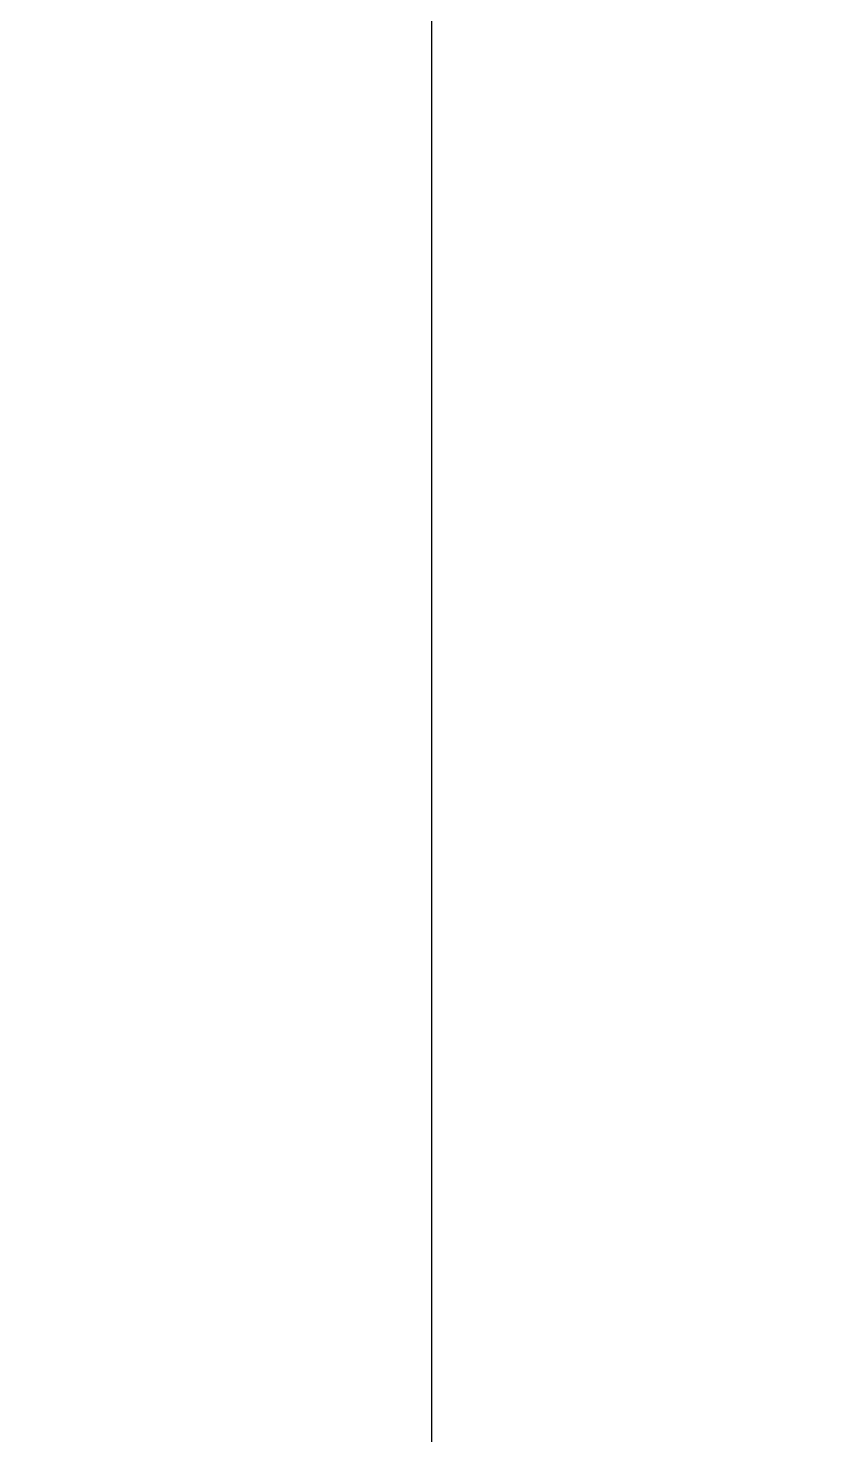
# Model space of a CAD drawing. Extents: x -2098986 to 943, y -1296280 to 73591.
# Drawn here: x -1802005 to -1795292, y -1038269 to -1026305 of the extents above; entities that cross this region are included whole.
import ezdxf

# ---------------------------------------------------------------- set-up
doc = ezdxf.new("R2010")
doc.units = 0
doc.header["$LTSCALE"] = 150
doc.layers.get('Defpoints').update_dxf_attribs({"lineweight": 18})
doc.layers.add('KCVN-THAY', color=7, linetype='Continuous', lineweight=25)

# ---------------------------------------------------------------- blocks, each defined once
blk = doc.blocks.new('*U4')
at = {"layer": 'KCVN-THAY', "color": 140}
blk.add_lwpolyline([(214871.76, 86966.68), (215381.8, 86966.68), (215381.8, 86579.68), (214871.76, 86579.68)], close=True, dxfattribs=at)

msp = doc.modelspace()

# ---------------------------------------------------------------- block references
at = {"layer": 'Defpoints', "xscale": 100, "yscale": 100, "zscale": 100}
for p in [(-23336755.1, -9709742.1), (-23336755.1, -9709742.1), (-23336755.1, -9709742.1), (-23285750.9, -9709742.1), (-23285750.9, -9709742.1), (-23285750.8, -9709742.1), (-23285750.8, -9709742.1)]:
    msp.add_blockref('*U4', p, dxfattribs=at)

doc.saveas('drawing.dxf')
